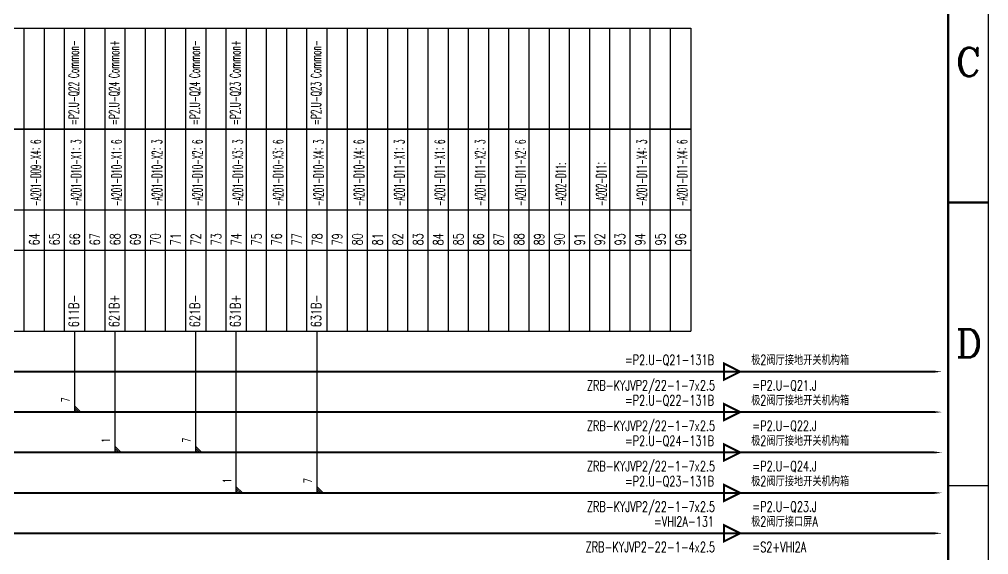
# Model space of a CAD drawing. Header units: millimetres. Extents: x 0 to 594, y 0 to 420.
# Drawn here: x 354 to 594, y 122.9 to 255.3 of the extents above; entities that cross this region are included whole.
import ezdxf
from ezdxf.enums import TextEntityAlignment as Align

# ---------------------------------------------------------------- set-up
doc = ezdxf.new("R2010")
doc.units = ezdxf.units.MM
doc.layers.add('GPDRAW', color=1, linetype='Continuous')
doc.styles.add('ECL', font='SIMFANG_2312.TTF', dxfattribs={"width": 0.7, "height": 3})
doc.styles.add('elec', font='romans.shx', dxfattribs={"width": 0.7, "bigfont": 'hzdx1.shx'})
doc.styles.add('ROMANC', font='romanc')

# ---------------------------------------------------------------- blocks, each defined once
blk = doc.blocks.new('to')
at = {"const_width": 0.5}
blk.add_lwpolyline([(-4, 2), (-4, -2), (0, 0)], close=True, dxfattribs=at)
at = {"style": 'elec', "width": 0.7}
for tag, p in [('CABLECODE', (-6.5, 1.65)), ('CABLETYPE', (-6.23, -4.65))]:
    blk.add_attdef(tag, text='', height=2.5, dxfattribs=at).set_placement(p, align=Align.RIGHT)
for tag, p in [('EQUNAME', (2.72, 1.65)), ('EQUCODE', (3, -4.65))]:
    blk.add_attdef(tag, p, '', height=2.5, dxfattribs=at)
blk = doc.blocks.new('joinPtL')
for p, q in [((1.5, 0), (0, 1.5)), ((1, 0), (0, 1)), ((0.5, 0), (0, 0.5))]:
    blk.add_line(p, q)
at = {"style": 'elec', "width": 0.7}
blk.add_attdef('NO', text='', height=2, rotation=90, dxfattribs=at).set_placement((-2.31, 3.02), align=Align.MIDDLE)
blk = doc.blocks.new('XXDAFRAM-CH-HENG-A2')
at = {"color": 1, "lineweight": 50}
blk.add_line((584, 210), (594, 210), dxfattribs=at)
at = {"color": 1}
blk.add_line((584, 140), (594, 140), dxfattribs=at)
blk.add_lwpolyline([(0, 0), (594, 0), (594, 420), (0, 420)], close=True, dxfattribs=at)
at = {"color": 1, "const_width": 0.6}
blk.add_lwpolyline([(25, 10), (584, 10), (584, 410), (25, 410)], close=True, dxfattribs=at)
at = {"layer": 'GPDRAW', "color": 1, "linetype": 'Continuous'}
blk.add_line((584, 122.27), (584, 200.38), dxfattribs=at)
at = {"color": 1, "style": 'ROMANC'}
for s, p in [('C', (585.83, 241.28)), ('D', (585.83, 171.63))]:
    blk.add_text(s, height=7, dxfattribs=at).set_placement(p)
at = {"linetype": 'Continuous', "style": 'ECL', "width": 0.7}
for tag, height, p in [('DESIGNSTATUS', 3.5, (571.85, 76.57)), ('ENDESIGNSTATUS', 3.5, (571.89, 70.89)), ('V', 4, (531.58, 63.46)), ('O', 4, (537.75, 63.46)), ('L', 4, (543.92, 63.46)), ('N', 4, (550.08, 63.46)), ('D', 4, (562.42, 63.46)), ('W', 4, (568.58, 63.46)), ('G', 4, (574.75, 63.46)), ('VEREN40', 4, (580.92, 63.46)), ('DWGNAME1', 5, (522.12, 48.71)), ('DWGENAME1', 5, (521.93, 42.13)), ('DWGNAME', 5, (521.93, 42.36)), ('DWGENAME', 5, (521.93, 35.7)), ('DWGNAME2', 5, (521.93, 35.06)), ('DWGENAME2', 5, (522.27, 28.91)), ('DWGNO', 4, (511.81, 15.14)), ('VEREN40', 4, (578.74, 15.14))]:
    blk.add_attdef(tag, text='', height=height, dxfattribs=at).set_placement(p, align=Align.MIDDLE)
at = {"style": 'ECL', "width": 0.7, "flags": 1}
for p in [(450.39, 48.28), (450.39, 40.28), (450.39, 32.28), (450.39, 24.28)]:
    blk.add_attdef('DATE', text='', height=5, dxfattribs=at).set_placement(p, align=Align.MIDDLE)
for tag, p in [('SJ1', (419.56, 44.28)), ('JH', (419.56, 36.28)), ('SH1', (419.56, 28.28)), ('PZ', (419.56, 20.28)), ('BL', (419.56, 10))]:
    blk.add_attdef(tag, p, '', height=5, dxfattribs=at)

msp = doc.modelspace()

# ---------------------------------------------------------------- linework, layer by layer
for p, q in [((40.25, 253.15), (520.25, 253.15)), ((355.25, 178.15), (355.25, 253.15)), ((360.25, 178.15), (360.25, 253.15)), ((365.25, 178.15), (365.25, 253.15)), ((370.25, 178.15), (370.25, 253.15)), ((375.25, 178.15), (375.25, 253.15)), ((380.25, 178.15), (380.25, 253.15)), ((385.25, 178.15), (385.25, 253.15)), ((390.25, 178.15), (390.25, 253.15)), ((395.25, 178.15), (395.25, 253.15)), ((400.25, 178.15), (400.25, 253.15)), ((405.25, 178.15), (405.25, 253.15)), ((410.25, 178.15), (410.25, 253.15)), ((415.25, 178.15), (415.25, 253.15)), ((420.25, 178.15), (420.25, 253.15)), ((425.25, 178.15), (425.25, 253.15)), ((430.25, 178.15), (430.25, 253.15)), ((435.25, 178.15), (435.25, 253.15)), ((440.25, 178.15), (440.25, 253.15)), ((445.25, 178.15), (445.25, 253.15)), ((450.25, 178.15), (450.25, 253.15)), ((455.25, 178.15), (455.25, 253.15)), ((460.25, 178.15), (460.25, 253.15)), ((465.25, 178.15), (465.25, 253.15)), ((470.25, 178.15), (470.25, 253.15)), ((475.25, 178.15), (475.25, 253.15)), ((480.25, 178.15), (480.25, 253.15)), ((485.25, 178.15), (485.25, 253.15)), ((490.25, 178.15), (490.25, 253.15)), ((495.25, 178.15), (495.25, 253.15)), ((500.25, 178.15), (500.25, 253.15)), ((505.25, 178.15), (505.25, 253.15)), ((510.25, 178.15), (510.25, 253.15)), ((515.25, 178.15), (515.25, 253.15)), ((520.25, 253.15), (520.25, 178.15)), ((40.25, 178.15), (520.25, 178.15))]:
    msp.add_line(p, q)
at = {"color": 1, "const_width": 0.35}
for points in [[(520.25, 228.15), (40.25, 228.15)], [(520.25, 208.15), (40.25, 208.15)], [(520.25, 198.15), (40.25, 198.15)]]:
    msp.add_lwpolyline(points, dxfattribs=at)
for points in [[(367.75, 158.15), (367.75, 178.15), (367.75, 178.15), (367.75, 178.15)], [(377.75, 148.15), (377.75, 178.15), (377.75, 178.15), (377.75, 178.15)], [(397.75, 148.15), (397.75, 178.15), (397.75, 178.15), (397.75, 178.15)], [(407.75, 138.15), (407.75, 178.15), (407.75, 178.15), (407.75, 178.15)], [(427.75, 138.15), (427.75, 178.15), (427.75, 178.15), (427.75, 178.15)]]:
    msp.add_lwpolyline(points)
at = {"color": 7}
for points in [[(72.75, 168.15, 0.5, 0.5, 0), (574.5, 168.15, 2, 0, 0), (582.5, 168.15, 0, 0, 0)], [(102.75, 158.15, 0.5, 0.5, 0), (574.5, 158.15, 2, 0, 0), (582.5, 158.15, 0, 0, 0)], [(132.75, 148.15, 0.5, 0.5, 0), (574.5, 148.15, 2, 0, 0), (582.5, 148.15, 0, 0, 0)], [(162.75, 138.15, 0.5, 0.5, 0), (574.5, 138.15, 2, 0, 0), (582.5, 138.15, 0, 0, 0)]]:
    msp.add_lwpolyline(points, format="xyseb", dxfattribs=at)
at = {"color": 6}
msp.add_lwpolyline([(52.75, 128.15, 0.5, 0.5, 0), (574.5, 128.15, 2, 0, 0), (582.5, 128.15, 0, 0, 0)], format="xyseb", dxfattribs=at)

# ---------------------------------------------------------------- block references
msp.add_blockref('XXDAFRAM-CH-HENG-A2', (0, 0))
for name, p, values in [('to', (532.5, 168.15), {'EQUNAME': '极2阀厅接地开关机构箱', 'CABLECODE': '=P2.U-Q21-131B', 'EQUCODE': '=P2.U-Q21.J', 'CABLETYPE': 'ZRB-KYJVP2/22-1-7x2.5'}), ('joinPtL', (367.75, 158.15), {'NO': '7'}), ('to', (532.5, 158.15), {'EQUNAME': '极2阀厅接地开关机构箱', 'CABLECODE': '=P2.U-Q22-131B', 'EQUCODE': '=P2.U-Q22.J', 'CABLETYPE': 'ZRB-KYJVP2/22-1-7x2.5'}), ('joinPtL', (377.75, 148.15), {'NO': '1'}), ('joinPtL', (397.75, 148.15), {'NO': '7'}), ('to', (532.5, 148.15), {'EQUNAME': '极2阀厅接地开关机构箱', 'CABLECODE': '=P2.U-Q24-131B', 'EQUCODE': '=P2.U-Q24.J', 'CABLETYPE': 'ZRB-KYJVP2/22-1-7x2.5'}), ('joinPtL', (427.75, 138.15), {'NO': '7'}), ('to', (532.5, 138.15), {'EQUNAME': '极2阀厅接地开关机构箱', 'CABLECODE': '=P2.U-Q23-131B', 'EQUCODE': '=P2.U-Q23.J', 'CABLETYPE': 'ZRB-KYJVP2/22-1-7x2.5'}), ('joinPtL', (407.75, 138.15), {'NO': '1'}), ('to', (532.5, 128.15), {'EQUNAME': '极2阀厅接口屏A', 'CABLECODE': '=VHI2A-131', 'EQUCODE': '=S2+VHI2A', 'CABLETYPE': 'ZRB-KYJVP2-22-1-4x2.5'})]:
    msp.add_blockref(name, p).add_auto_attribs(values)

# ---------------------------------------------------------------- texts
at = {"color": 0, "style": 'elec'}
for s, width, p in [('=P2.U-Q22 Common-', 0.534962, (368.75, 229.15)), ('=P2.U-Q24 Common+', 0.534962, (378.75, 229.15)), ('=P2.U-Q24 Common-', 0.534962, (398.75, 229.15)), ('=P2.U-Q23 Common+', 0.534962, (408.75, 229.15)), ('=P2.U-Q23 Common-', 0.534962, (428.75, 229.15)), ('64', 0.7, (359, 199.4)), ('65', 0.7, (364, 199.4)), ('66', 0.7, (369, 199.4)), ('67', 0.7, (374, 199.4)), ('68', 0.7, (379, 199.4)), ('69', 0.7, (384, 199.4)), ('70', 0.7, (389, 199.4)), ('71', 0.7, (394, 199.4)), ('72', 0.7, (399, 199.4)), ('73', 0.7, (404, 199.4)), ('74', 0.7, (409, 199.4)), ('75', 0.7, (414, 199.4)), ('76', 0.7, (419, 199.4)), ('77', 0.7, (424, 199.4)), ('78', 0.7, (429, 199.4)), ('79', 0.7, (434, 199.4)), ('80', 0.7, (439, 199.4)), ('81', 0.7, (444, 199.4)), ('82', 0.7, (449, 199.4)), ('83', 0.7, (454, 199.4)), ('84', 0.7, (459, 199.4)), ('85', 0.7, (464, 199.4)), ('86', 0.7, (469, 199.4)), ('87', 0.7, (474, 199.4)), ('88', 0.7, (479, 199.4)), ('89', 0.7, (484, 199.4)), ('90', 0.7, (489, 199.4)), ('91', 0.7, (494, 199.4)), ('92', 0.7, (499, 199.4)), ('93', 0.7, (504, 199.4)), ('94', 0.7, (509, 199.4)), ('95', 0.7, (514, 199.4)), ('96', 0.7, (519, 199.4)), ('611B-', 0.7, (368.75, 179.15)), ('621B+', 0.7, (378.75, 179.15)), ('621B-', 0.7, (398.75, 179.15)), ('631B+', 0.7, (408.75, 179.15)), ('631B-', 0.7, (428.75, 179.15))]:
    msp.add_text(s, height=2.5, rotation=90, dxfattribs=dict(at, width=width)).set_placement(p)
at = {"color": 6, "style": 'elec', "width": 0.5}
for s, p in [('-A201-D09-X4：6', (359.37, 209.1)), ('-A201-D10-X1：3', (369.37, 209.1)), ('-A201-D10-X1：6', (379.37, 209.1)), ('-A201-D10-X2：3', (389.37, 209.1)), ('-A201-D10-X2：6', (399.37, 209.1)), ('-A201-D10-X3：3', (409.37, 209.1)), ('-A201-D10-X3：6', (419.37, 209.1)), ('-A201-D10-X4：3', (429.37, 209.1)), ('-A201-D10-X4：6', (439.37, 209.1)), ('-A201-D11-X1：3', (449.37, 209.1)), ('-A201-D11-X1：6', (459.37, 209.1)), ('-A201-D11-X2：3', (469.37, 209.1)), ('-A201-D11-X2：6', (479.37, 209.1)), ('-A201-D11-X4：3', (509.37, 209.1)), ('-A201-D11-X4：6', (519.37, 209.1)), ('-A202-D11:', (489.37, 209.1)), ('-A202-D11：', (499.37, 209.1))]:
    msp.add_text(s, height=2.5, rotation=90, dxfattribs=at).set_placement(p)

doc.saveas('drawing.dxf')
